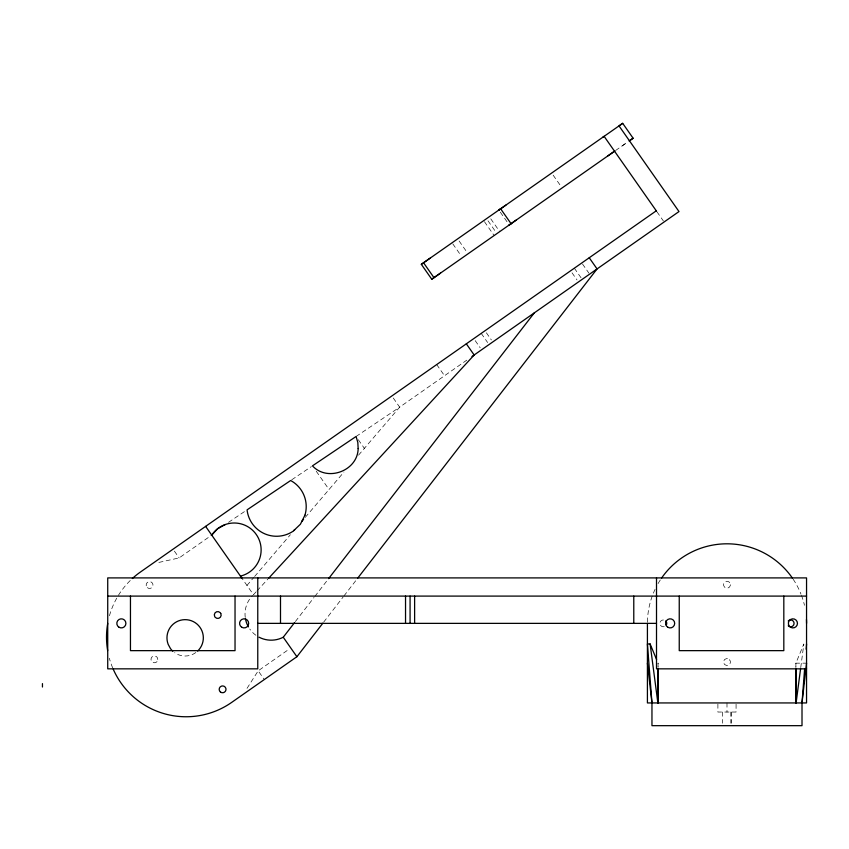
<?xml version="1.0" encoding="UTF-8"?>
<svg xmlns="http://www.w3.org/2000/svg" width="849" height="849" viewBox="0 0 849 849"><rect width="100%" height="100%" fill="white"/><g stroke="black" fill="none" stroke-linecap="round" stroke-linejoin="round"><path stroke-width="0.64" stroke-dasharray="4.25 3.18" d="M800.745 667.558L803.844 643.966L795.895 663.154L795.895 667.134L795.895 663.154L806.55 663.154M247.038 688.337L258.192 670.816L264.304 679.55M295.388 621.532L314.013 597.473M314.83 596.423L327.788 579.687M323.671 622.137L343.134 596.985M343.951 595.934L356.93 579.167M305.269 517.349L343.919 472.097M246.963 585.417L253.777 577.469M254.626 576.471L290.369 534.743M358.533 455.17L399.667 407.149L466.748 360.178M256.175 591.795L253.48 594.725L241.169 577.14M257.067 590.83L267.838 579.135M622.115 145.922L626.488 142.865M615.589 150.496L627.061 142.473M158.869 562.42L179.15 557.92L211.741 535.103M259.285 670.052L289.7 648.753M228.54 522.326L244.883 511.321M291.759 479.781L311.381 466.579M356.071 436.492L399.667 407.149L391.845 395.974M656.988 211.836L663.387 220.973M553.166 175.17L561.369 186.876M582.499 263.997L588.898 273.134M574.338 268.188L581.448 278.345M572.035 272.837L577.012 279.947M500.316 212.186L509.262 224.953M490.786 218.851L499.732 231.618M487.995 220.804L495.445 231.448M484.461 221.695L494.139 235.534M459.129 241.02L466.579 251.665M452.804 243.875L460.996 255.581M486.381 332.808L491.359 339.918M481.234 333.392L487.634 342.529M475.207 340.64L480.184 347.75M436.704 364.571L444.526 375.746M358.331 439.729L364.37 448.357M316.242 471.227L329.072 489.555M174.395 551.128L179.15 557.92M736.072 704.235L736.072 712.035L717.893 712.035L717.893 702.94M731.53 712.035L731.53 723.189M730.809 712.035L730.84 723.189M726.988 702.94L726.988 712.035M722.435 712.035L722.435 723.189M647.426 622.084A79.562 79.562 0 0 1 655.067 589.333M658.071 583.592A79.562 79.562 0 0 1 660.809 579.188M793.157 579.188A79.562 79.562 0 0 1 800.989 594.141M801.456 595.361A79.562 79.562 0 0 1 804.47 605.284M112.726 668.014A79.562 79.562 0 0 1 109.341 658.219M109.447 615.769A79.562 79.562 0 0 1 131.372 579.421M664.215 626.668A3.407 3.407 0 0 1 659.917 623.368A3.407 3.407 0 0 1 664.215 620.078M255.878 635.243A26.17 26.17 0 0 1 249.744 629.013M245.234 617.425A26.17 26.17 0 0 1 252.578 595.595M195.822 652.563A18.19 18.19 0 0 1 174.629 652.679M658.071 663.154L658.06 667.134L658.071 663.154M730.395 584.728L730.278 585.608A3.407 3.407 0 0 1 723.688 585.608L723.571 584.728A3.407 3.407 0 0 1 726.988 581.31A3.407 3.407 0 0 1 730.395 584.728M157.033 661.551L156.375 662.146A3.407 3.407 0 0 1 151.631 661.307A3.407 3.407 0 0 1 152.47 656.564L153.255 656.15A3.407 3.407 0 0 1 157.033 661.551M727.423 658.633L726.542 658.633A3.407 3.407 0 0 0 726.542 665.404L727.423 665.404A3.407 3.407 0 0 0 727.423 658.633M147.376 587.657A3.407 3.407 0 0 0 152.926 585.64A3.407 3.407 0 0 0 148.405 581.841A3.407 3.407 0 0 0 147.376 587.657"/><path stroke-width="1.27" d="M656.585 659.556L650.122 643.966L647.416 643.966L651.958 702.94L651.958 725.672L802.008 725.672L802.008 702.94L804.629 668.863M806.147 649.209L806.55 643.966M802.008 702.94L806.55 663.154M800.565 668.863L796.097 702.94L795.916 668.46L795.895 702.94M259.083 637.217A26.17 26.17 0 0 0 283.248 637.228L294.582 622.582M328.595 578.636L534.297 312.888M113.246 669.214A79.562 79.562 0 0 0 231.724 702.367L296.895 656.723L322.853 623.187M357.737 578.116L597.059 268.931L589.238 257.756M294.677 529.712L293.701 530.646M301.873 521.318L303.571 519.333M268.73 578.158L474.156 354.999L466.334 343.824M614.803 151.048L431.759 279.225L421.327 264.326L430.061 258.202M505.908 205.097L498.83 210.053L500.634 208.801L511.066 223.69L516.341 219.997M431.759 279.225L440.493 273.102M602.737 137.294L604.117 136.328L656.51 211.146M619.462 125.588L622.688 123.328L633.121 138.228L629.141 141.008M421.327 264.326L622.688 123.328M614.549 151.228L607.884 155.887M633.121 138.228L629.894 140.488M656.277 210.817L140.446 572.014A79.562 79.562 0 0 0 132.327 578.519M471.991 356.506L678.998 211.56L619.017 125.896M225.261 524.533L217.631 528.715L211.741 535.103A26.913 26.913 0 0 1 256.26 534.477A26.913 26.913 0 0 1 240.447 576.1M107.727 596.094L806.55 596.094M257.767 623.368L656.51 623.368M806.55 668.842L656.51 668.842L656.51 577.904M423.545 262.765L433.977 277.665M205.617 526.369L241.891 578.169M283.248 637.228L296.895 656.723M650.122 643.966L657.869 702.94L658.049 668.46L658.071 702.94M647.416 663.154L651.958 702.94M783.818 596.094L783.818 650.652L679.242 650.652L679.242 596.094M647.416 623.368L647.416 702.94L806.55 702.94L806.55 577.904L107.727 577.904L107.727 668.842L257.767 668.842L257.767 577.904M633.779 596.094L633.779 623.368M414.62 596.094L414.62 623.368M410.078 596.094L410.078 623.368M405.535 596.094L405.535 623.368M280.499 596.094L280.499 623.368M235.035 596.094L235.035 650.652L130.459 650.652L130.459 596.094M42.45 683.615L42.45 687.021M661.551 578.105A79.562 79.562 0 0 1 792.414 578.105M806.454 619.494A79.562 79.562 0 0 1 806.55 623.368M107.643 650.557A79.562 79.562 0 0 1 107.727 623.368M665.743 620.959A3.407 3.407 0 0 1 666.285 625.076M788.222 620.959A3.407 3.407 0 0 1 793.051 620.959A3.407 3.407 0 0 1 793.051 625.787A3.407 3.407 0 0 1 788.222 625.787M248.407 626.891A26.17 26.17 0 0 1 245.425 618.666M197.658 651.045A18.19 18.19 0 0 0 199.876 627.167A18.19 18.19 0 0 0 176.486 621.85A18.19 18.19 0 0 0 168.166 644.338L170.426 648.509A18.19 18.19 0 0 0 172.793 651.183M358.161 448.527C357.8 470.749 327.47 482.243 312.464 465.846L356.071 436.492L357.811 442.393L358.161 448.527M304.94 515.194L300.408 524.226L293.117 531.209A29.662 29.662 0 0 1 247.07 509.856L290.666 480.513A29.662 29.662 0 0 1 304.94 515.194M511.066 223.69L509.262 224.953L511.066 223.69M220.761 613.445L220.252 612.713A3.407 3.407 0 0 0 214.712 616.597L215.222 617.329A3.407 3.407 0 0 0 220.761 613.445M119.093 627.305A4.542 4.542 0 0 0 125.907 623.368A4.542 4.542 0 0 0 119.093 619.43A4.542 4.542 0 0 0 119.093 627.305M790.642 627.305A4.542 4.542 0 0 0 797.455 623.368A4.542 4.542 0 0 0 790.642 619.43A4.542 4.542 0 0 0 790.642 627.305M667.876 627.305A4.542 4.542 0 0 0 674.7 623.368A4.542 4.542 0 0 0 667.876 619.43A4.542 4.542 0 0 0 667.876 627.305M241.848 627.305A4.542 4.542 0 0 0 248.672 623.368A4.542 4.542 0 0 0 241.848 619.43A4.542 4.542 0 0 0 241.848 627.305M220.4 691.946A3.407 3.407 0 0 0 225.951 689.919A3.407 3.407 0 0 0 221.43 686.13A3.407 3.407 0 0 0 220.4 691.946"/></g></svg>
